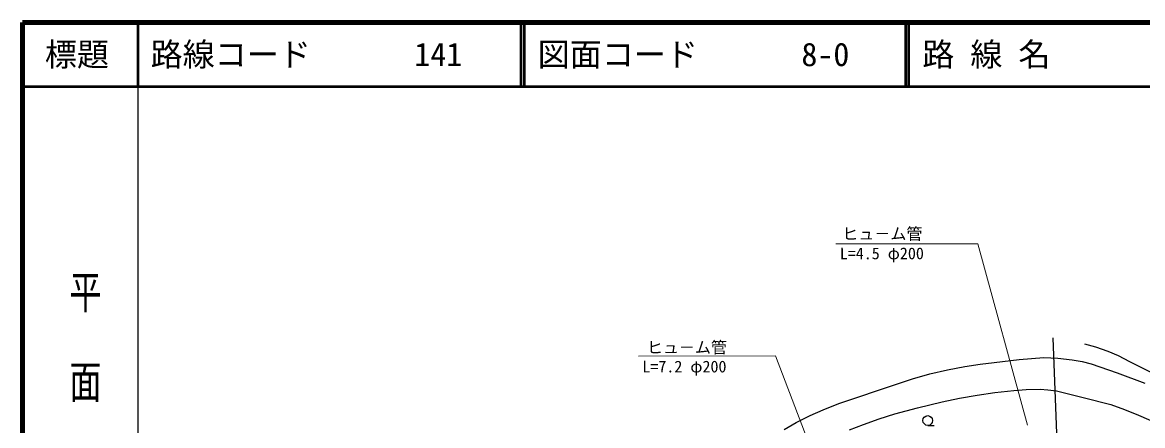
# Model space of a CAD drawing. Units: millimetres, scale not verified. Extents: x 40000 to 17617748, y -216064984 to 380000.
# Drawn here: x 40000 to 214747, y 317032 to 380000 of the extents above; entities that cross this region are included whole.
import ezdxf
from ezdxf.enums import TextEntityAlignment as Align

# ---------------------------------------------------------------- set-up
doc = ezdxf.new("R2010")
doc.units = ezdxf.units.MM
doc.header["$LTSCALE"] = 1000
for name, color, linetype, lineweight in [('M-BGD', 7, 'Continuous', 25), ('M-BMK-OTRS', 5, 'Continuous', 25), ('M-STR-HTXT', 7, 'Continuous', 13), ('M-TTL', 2, 'Continuous', 140), ('M-TTL-BAND', 7, 'Continuous', 25), ('M-TTL-LINE', 7, 'Continuous', 50)]:
    doc.layers.add(name, color=color, linetype=linetype, lineweight=lineweight)
doc.layers.add('M-TTL-TXT', color=7, linetype='Continuous')
doc.styles.add('@ＭＳ ゴシック', font='')
doc.styles.add('ＭＳ ゴシック', font='')
doc.styles.get('@ＭＳ ゴシック').set_extended_font_data('@MS Gothic')
doc.styles.get('ＭＳ ゴシック').set_extended_font_data('MS Gothic')

msp = doc.modelspace()

# ---------------------------------------------------------------- linework, layer by layer
at = {"layer": 'M-BGD'}
msp.add_line((181237, 317068), (182236, 317069), dxfattribs=at)
for points in [[(205671, 329792), (207409, 329312), (209302, 328680), (210911, 327969), (212695, 327060), (216968, 324923)], [(158811, 316434), (160729, 317511), (162874, 318587), (164940, 319510), (167354, 320469), (176489, 323562), (178876, 324336), (181570, 325093), (184292, 325739), (187016, 326276), (189385, 326645), (191597, 326886), (195484, 327344), (199334, 327694), (201532, 327550), (203755, 327294), (205328, 327022), (206733, 326670), (210794, 325274), (215110, 323677)], [(169050, 316378), (171227, 317217), (173673, 318092), (176113, 318856), (179614, 319806), (183498, 320749), (186182, 321323), (188937, 321803), (191706, 322208), (194679, 322537), (196588, 322672), (198793, 322708), (199988, 322634), (201317, 322438), (205494, 321448), (209816, 320308), (211936, 319545), (214105, 318654), (218036, 316950)]]:
    msp.add_lwpolyline(points, dxfattribs=at)
msp.add_ellipse((181236, 317827), major_axis=(-1, 759), ratio=1, dxfattribs=at)
at = {"layer": 'M-BMK-OTRS'}
msp.add_line((200765, 330746), (201507, 310295), dxfattribs=at)
at = {"layer": 'M-STR-HTXT'}
for p, q in [((189044, 345440), (166888, 345423)), ((196801, 317127), (189044, 345440)), ((157462, 327908), (136092, 327892)), ((164687, 309166), (157462, 327908))]:
    msp.add_line(p, q, dxfattribs=at)
at = {"layer": 'M-TTL'}
for p, q in [((40000, 380000), (40000, 20000)), ((680000, 380000), (40000, 380000))]:
    msp.add_line(p, q, dxfattribs=at)
at = {"layer": 'M-TTL-BAND'}
msp.add_line((58000, 370000), (58000, 20000), dxfattribs=at)
at = {"layer": 'M-TTL-LINE'}
for p, q in [((58000, 380000), (58000, 370000)), ((117750, 380000), (117750, 370000)), ((118250, 380000), (118250, 370000)), ((177750, 380000), (177750, 370000)), ((178250, 380000), (178250, 370000)), ((40000, 370000), (680000, 370000))]:
    msp.add_line(p, q, dxfattribs=at)

# ---------------------------------------------------------------- texts
at = {"layer": 'M-STR-HTXT', "style": 'ＭＳ ゴシック'}
for s, p in [('ヒュ－ム管', (167899, 345523)), ('L=4.5 φ200', (167508, 342452)), ('ヒュ－ム管', (137416, 327780)), ('L=7.2 φ200', (136714, 324783))]:
    msp.add_text(s, height=1833, rotation=0.044, dxfattribs=at).set_placement(p, align=Align.BOTTOM_LEFT)
at = {"layer": 'M-TTL-BAND', "style": '@ＭＳ ゴシック', "width": 1.4}
msp.add_text('平  面  図', height=3666, rotation=270, dxfattribs=at).set_placement((49777, 306475), align=Align.MIDDLE_RIGHT)
at = {"layer": 'M-TTL-TXT', "style": 'ＭＳ ゴシック'}
msp.add_text('標題', height=3666, dxfattribs=at).set_placement((48500, 375000), align=Align.MIDDLE_CENTER)
for s, p in [('路線コード', (60000, 375000)), ('141', (101142, 375000)), ('図面コード', (120380, 375000)), ('8-0', (161521, 375000)), ('路 線 名', (180380, 375000))]:
    msp.add_text(s, height=3666, dxfattribs=at).set_placement(p, align=Align.MIDDLE_LEFT)

doc.saveas('drawing.dxf')
